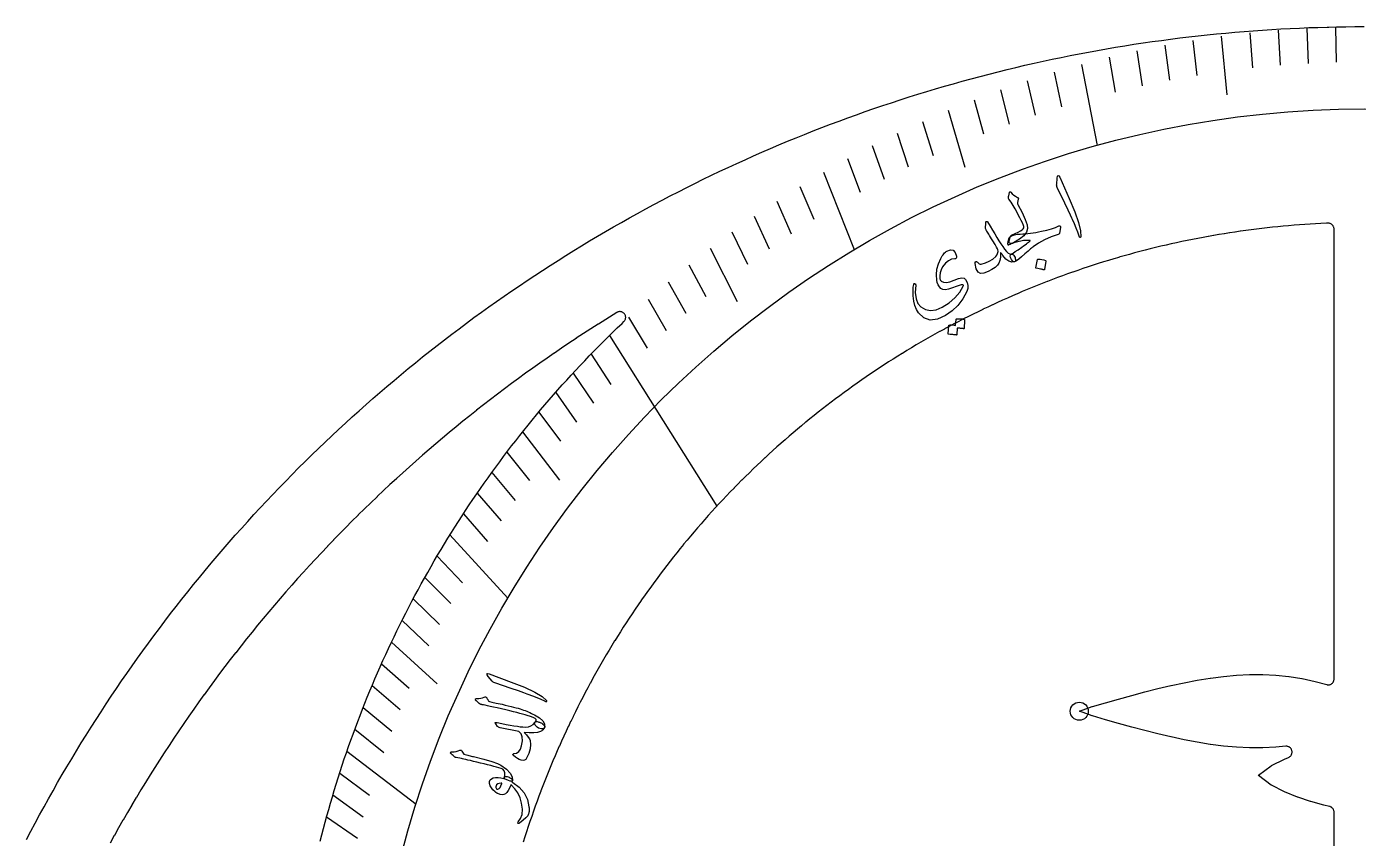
# Model space of a CAD drawing. Header units: millimetres. Extents: x -65 to 65, y -65 to 65.
# Drawn here: x -57.7 to -0.3, y 30 to 65 of the extents above; entities that cross this region are included whole.
import ezdxf

# ---------------------------------------------------------------- set-up
doc = ezdxf.new("R2010")
doc.units = ezdxf.units.MM
for name, color, linetype in [('CUT_INNER', 6, 'Continuous'), ('CUT_OUTER', 1, 'Continuous'), ('ENGRAVE', 7, 'Continuous'), ('ENGRAVE_FINE', 8, 'Continuous'), ('TEXT', 5, 'Continuous')]:
    doc.layers.add(name, color=color, linetype=linetype)

msp = doc.modelspace()

# ---------------------------------------------------------------- linework, layer by layer
at = {"layer": 'CUT_INNER'}
for points in [[(-1.3, 17.1406), (-1.3, 31.1128), (-1.3012, 31.1371), (-1.3047, 31.1611), (-1.3105, 31.1847), (-1.3186, 31.2076), (-1.3289, 31.2295), (-1.3413, 31.2504), (-1.3556, 31.27), (-1.3718, 31.2881), (-1.3896, 31.3046), (-1.409, 31.3193), (-1.4296, 31.332), (-1.4515, 31.3426), (-1.4742, 31.3511), (-1.4977, 31.3573), (-1.7387, 31.4089), (-1.7457, 31.4106), (-2.3039, 31.5641), (-2.311, 31.5663), (-2.8689, 31.7562), (-2.8764, 31.759), (-3.4334, 31.9895), (-3.4422, 31.9936), (-3.9984, 32.2759), (-4.003, 32.2785), (-4.0073, 32.2814), (-4.5634, 32.693), (-4.5679, 32.6966), (-4.5634, 32.7003), (-4.0073, 33.1119), (-4.003, 33.1148), (-3.9984, 33.1173), (-3.4422, 33.3997), (-3.4334, 33.4037), (-3.2647, 33.4735), (-3.2425, 33.484), (-3.2214, 33.4967), (-3.2017, 33.5113), (-3.1835, 33.5278), (-3.167, 33.546), (-3.1524, 33.5657), (-3.1397, 33.5868), (-3.1292, 33.609), (-3.121, 33.6321), (-3.115, 33.6559), (-3.1114, 33.6802), (-3.1103, 33.7048), (-3.1115, 33.7293), (-3.1151, 33.7536), (-3.1211, 33.7774), (-3.1294, 33.8005), (-3.1399, 33.8227), (-3.1526, 33.8437), (-3.1672, 33.8634), (-3.1838, 33.8816), (-3.202, 33.8981), (-3.2217, 33.9127), (-3.2428, 33.9253), (-3.265, 33.9357), (-3.2882, 33.9439), (-3.312, 33.9499), (-3.3363, 33.9534), (-3.3609, 33.9546), (-3.3854, 33.9533), (-3.8077, 33.9106), (-3.8142, 33.9101), (-4.3731, 33.883), (-4.3792, 33.8828), (-4.9385, 33.8833), (-4.9442, 33.8834), (-5.504, 33.9096), (-5.5092, 33.91), (-6.0694, 33.9599), (-6.0742, 33.9604), (-6.635, 34.032), (-6.6391, 34.0326), (-7.2005, 34.1234), (-7.204, 34.124), (-7.766, 34.2315), (-7.7689, 34.2321), (-8.3315, 34.3539), (-8.3339, 34.3544), (-8.897, 34.4879), (-8.8988, 34.4883), (-9.4624, 34.6309), (-9.4638, 34.6313), (-10.0273, 34.7807), (-10.5927, 34.9356), (-11.1581, 35.0947), (-11.1594, 35.0951), (-11.7204, 35.2595), (-11.7275, 35.2618), (-12.2832, 35.4615), (-12.2884, 35.4636), (-12.2832, 35.4658), (-11.7275, 35.6655), (-11.7204, 35.6678), (-11.1594, 35.8322), (-11.1581, 35.8325), (-10.5944, 35.9913), (-10.0293, 36.1461), (-9.4638, 36.296), (-9.4624, 36.2964), (-8.8988, 36.439), (-8.897, 36.4394), (-8.3339, 36.5728), (-8.3315, 36.5734), (-7.7689, 36.6951), (-7.766, 36.6957), (-7.204, 36.8033), (-7.2005, 36.8039), (-6.6391, 36.8947), (-6.635, 36.8953), (-6.0742, 36.9668), (-6.0694, 36.9673), (-5.5092, 37.0173), (-5.504, 37.0177), (-4.9442, 37.0439), (-4.9385, 37.044), (-4.3792, 37.0445), (-4.3731, 37.0443), (-3.8142, 37.0171), (-3.8077, 37.0167), (-3.2491, 36.9602), (-3.2424, 36.9594), (-2.684, 36.8721), (-2.6771, 36.8709), (-2.1188, 36.7514), (-2.1118, 36.7497), (-1.6163, 36.6134), (-1.5927, 36.6081), (-1.5687, 36.6051), (-1.5445, 36.6045), (-1.5204, 36.6062), (-1.4965, 36.6102), (-1.4732, 36.6165), (-1.4505, 36.6251), (-1.4288, 36.6357), (-1.4083, 36.6485), (-1.389, 36.6631), (-1.3713, 36.6796), (-1.3552, 36.6977), (-1.341, 36.7172), (-1.3287, 36.7381), (-1.3185, 36.76), (-1.3105, 36.7828), (-1.3047, 36.8063), (-1.3012, 36.8303), (-1.3, 36.8544), (-1.3, 56.268), (-1.3013, 56.2931), (-1.305, 56.318), (-1.3113, 56.3424), (-1.32, 56.366), (-1.331, 56.3886), (-1.3442, 56.41), (-1.3595, 56.4299), (-1.3768, 56.4483), (-1.3958, 56.4648), (-1.4163, 56.4793), (-1.4382, 56.4916), (-1.4613, 56.5017), (-1.4852, 56.5095), (-1.5098, 56.5147), (-1.5348, 56.5175), (-1.56, 56.5178), (-1.6298, 56.515), (-1.6314, 56.5149), (-1.8626, 56.5043), (-1.8642, 56.5042), (-2.0953, 56.4921), (-2.0969, 56.4921), (-2.3279, 56.4786), (-2.3295, 56.4785), (-2.5605, 56.4636), (-2.562, 56.4635), (-2.7929, 56.4472), (-2.7944, 56.447), (-3.0252, 56.4293), (-3.0268, 56.4292), (-3.2575, 56.41), (-3.259, 56.4099), (-3.4896, 56.3893), (-3.4911, 56.3892), (-3.7215, 56.3672), (-3.723, 56.3671), (-3.9533, 56.3437), (-3.9549, 56.3435), (-4.185, 56.3187), (-4.1865, 56.3185), (-4.4165, 56.2923), (-4.4181, 56.2921), (-4.6479, 56.2645), (-4.6494, 56.2643), (-4.8791, 56.2353), (-4.8806, 56.2351), (-5.1101, 56.2046), (-5.1116, 56.2044), (-5.3409, 56.1726), (-5.3424, 56.1723), (-5.5715, 56.1391), (-5.573, 56.1389), (-5.8018, 56.1042), (-5.8034, 56.104), (-6.032, 56.0679), (-6.0335, 56.0676), (-6.262, 56.0302), (-6.2635, 56.0299), (-6.4917, 55.991), (-6.4932, 55.9908), (-6.7211, 55.9505), (-6.7226, 55.9502), (-6.9503, 55.9086), (-6.9518, 55.9083), (-7.1793, 55.8652), (-7.1808, 55.8649), (-7.408, 55.8205), (-7.4095, 55.8202), (-7.6364, 55.7743), (-7.6379, 55.774), (-7.8645, 55.7267), (-7.866, 55.7264), (-8.0923, 55.6778), (-8.0938, 55.6775), (-8.3198, 55.6274), (-8.3213, 55.6271), (-8.547, 55.5757), (-8.5485, 55.5753), (-8.7739, 55.5225), (-8.7754, 55.5222), (-9.0004, 55.468), (-9.0019, 55.4677), (-9.2266, 55.4121), (-9.2281, 55.4117), (-9.4525, 55.3548), (-9.454, 55.3544), (-9.678, 55.2961), (-9.6795, 55.2957), (-9.9031, 55.236), (-9.9046, 55.2356), (-10.1279, 55.1746), (-10.1294, 55.1742), (-10.3523, 55.1117), (-10.3538, 55.1113), (-10.5763, 55.0475), (-10.5778, 55.0471), (-10.7999, 54.9819), (-10.8013, 54.9815), (-11.0231, 54.915), (-11.0245, 54.9145), (-11.2458, 54.8467), (-11.2473, 54.8462), (-11.4682, 54.777), (-11.4697, 54.7765), (-11.6901, 54.7059), (-11.6916, 54.7055), (-11.9116, 54.6335), (-11.9131, 54.633), (-12.1326, 54.5598), (-12.1341, 54.5593), (-12.3532, 54.4846), (-12.3547, 54.4841), (-12.5733, 54.4082), (-12.5748, 54.4077), (-12.793, 54.3303), (-12.7944, 54.3298), (-13.0121, 54.2512), (-13.0135, 54.2506), (-13.2308, 54.1707), (-13.2322, 54.1701), (-13.4489, 54.0888), (-13.4504, 54.0883), (-13.6666, 54.0056), (-13.668, 54.0051), (-13.8837, 53.9211), (-13.8852, 53.9205), (-14.1004, 53.8352), (-14.1018, 53.8347), (-14.3165, 53.7481), (-14.3179, 53.7475), (-14.532, 53.6596), (-14.5334, 53.659), (-14.747, 53.5697), (-14.7484, 53.5691), (-14.9615, 53.4786), (-14.9629, 53.478), (-15.1754, 53.3861), (-15.1768, 53.3855), (-15.3887, 53.2924), (-15.3901, 53.2917), (-15.6014, 53.1973), (-15.6028, 53.1966), (-15.8136, 53.1009), (-15.815, 53.1003), (-16.0251, 53.0032), (-16.0265, 53.0026), (-16.2361, 52.9042), (-16.2375, 52.9036), (-16.4464, 52.804), (-16.4478, 52.8033), (-16.6561, 52.7024), (-16.6575, 52.7017), (-16.8652, 52.5996), (-16.8666, 52.5989), (-17.0737, 52.4954), (-17.0751, 52.4948), (-17.2815, 52.39), (-17.2829, 52.3893), (-17.4887, 52.2834), (-17.49, 52.2827), (-17.6952, 52.1754), (-17.6965, 52.1747), (-17.901, 52.0662), (-17.9024, 52.0655), (-18.1062, 51.9558), (-18.1075, 51.955), (-18.3107, 51.844), (-18.312, 51.8433), (-18.5145, 51.731), (-18.5158, 51.7303), (-18.7176, 51.6168), (-18.7189, 51.6161), (-18.9199, 51.5013), (-18.9213, 51.5006), (-19.1216, 51.3846), (-19.123, 51.3839), (-19.3226, 51.2667), (-19.3239, 51.2659), (-19.5228, 51.1475), (-19.5241, 51.1467), (-19.7223, 51.0271), (-19.7236, 51.0263), (-19.9211, 50.9055), (-19.9224, 50.9047), (-20.1191, 50.7826), (-20.1204, 50.7818), (-20.3163, 50.6586), (-20.3176, 50.6578), (-20.5128, 50.5333), (-20.5141, 50.5325), (-20.7085, 50.4069), (-20.7098, 50.406), (-20.9035, 50.2792), (-20.9047, 50.2784), (-21.0976, 50.1503), (-21.0989, 50.1495), (-21.291, 50.0203), (-21.2922, 50.0194), (-21.4835, 49.8891), (-21.4848, 49.8882), (-21.6752, 49.7567), (-21.6765, 49.7558), (-21.8662, 49.6231), (-21.8674, 49.6222), (-22.0563, 49.4883), (-22.0575, 49.4874), (-22.2455, 49.3524), (-22.2468, 49.3515), (-22.434, 49.2153), (-22.4352, 49.2144), (-22.6216, 49.0771), (-22.6228, 49.0762), (-22.8083, 48.9377), (-22.8095, 48.9368), (-22.9942, 48.7972), (-22.9954, 48.7963), (-23.1792, 48.6555), (-23.1804, 48.6546), (-23.3633, 48.5127), (-23.3645, 48.5118), (-23.5466, 48.3688), (-23.5478, 48.3679), (-23.729, 48.2238), (-23.7302, 48.2228), (-23.9104, 48.0776), (-23.9116, 48.0767), (-24.091, 47.9304), (-24.0922, 47.9294), (-24.2707, 47.782), (-24.2719, 47.781), (-24.4495, 47.6325), (-24.4506, 47.6315), (-24.6273, 47.482), (-24.6285, 47.481), (-24.8042, 47.3303), (-24.8054, 47.3293), (-24.9802, 47.1776), (-24.9813, 47.1766), (-25.1552, 47.0238), (-25.1564, 47.0227), (-25.3293, 46.8689), (-25.3305, 46.8678), (-25.5024, 46.7129), (-25.5036, 46.7119), (-25.6746, 46.5559), (-25.6757, 46.5549), (-25.8458, 46.3978), (-25.847, 46.3968), (-26.0161, 46.2387), (-26.0172, 46.2377), (-26.1853, 46.0786), (-26.1864, 46.0775), (-26.3536, 45.9174), (-26.3547, 45.9163), (-26.5209, 45.7552), (-26.522, 45.7541), (-26.6872, 45.5919), (-26.6882, 45.5909), (-26.8524, 45.4277), (-26.8535, 45.4266), (-27.0167, 45.2624), (-27.0178, 45.2613), (-27.1799, 45.0961), (-27.181, 45.095), (-27.3422, 44.9289), (-27.3432, 44.9278), (-27.5034, 44.7606), (-27.5044, 44.7595), (-27.6635, 44.5913), (-27.6646, 44.5902), (-27.8226, 44.4211), (-27.8237, 44.42), (-27.9807, 44.2499), (-27.9817, 44.2488), (-28.1377, 44.0777), (-28.1388, 44.0766), (-28.2937, 43.9046), (-28.2947, 43.9035), (-28.4486, 43.7305), (-28.4496, 43.7294), (-28.6024, 43.5555), (-28.6034, 43.5543), (-28.7551, 43.3795), (-28.7561, 43.3784), (-28.9068, 43.2026), (-28.9078, 43.2015), (-29.0574, 43.0248), (-29.0584, 43.0236), (-29.2069, 42.846), (-29.2078, 42.8449), (-29.3552, 42.6664), (-29.3562, 42.6652), (-29.5025, 42.4858), (-29.5035, 42.4846), (-29.6487, 42.3043), (-29.6496, 42.3031), (-29.7937, 42.122), (-29.7947, 42.1208), (-29.9376, 41.9387), (-29.9386, 41.9375), (-30.0804, 41.7546), (-30.0814, 41.7534), (-30.2221, 41.5696), (-30.223, 41.5683), (-30.3626, 41.3837), (-30.3636, 41.3825), (-30.502, 41.197), (-30.5029, 41.1957), (-30.6403, 41.0094), (-30.6412, 41.0081), (-30.7773, 40.8209), (-30.7782, 40.8197), (-30.9133, 40.6317), (-30.9142, 40.6304), (-31.048, 40.4416), (-31.0489, 40.4403), (-31.1816, 40.2507), (-31.1825, 40.2494), (-31.314, 40.0589), (-31.3149, 40.0577), (-31.4453, 39.8664), (-31.4461, 39.8651), (-31.5753, 39.673), (-31.5762, 39.6718), (-31.7042, 39.4789), (-31.705, 39.4776), (-31.8319, 39.284), (-31.8327, 39.2827), (-31.9583, 39.0883), (-31.9592, 39.087), (-32.0836, 38.8918), (-32.0844, 38.8905), (-32.2077, 38.6945), (-32.2085, 38.6932), (-32.3305, 38.4965), (-32.3313, 38.4952), (-32.4522, 38.2978), (-32.453, 38.2965), (-32.5726, 38.0983), (-32.5734, 38.097), (-32.6918, 37.8981), (-32.6925, 37.8968), (-32.8097, 37.6971), (-32.8105, 37.6958), (-32.9264, 37.4954), (-32.9272, 37.4941), (-33.0419, 37.2931), (-33.0427, 37.2917), (-33.1561, 37.09), (-33.1569, 37.0886), (-33.2691, 36.8862), (-33.2699, 36.8848), (-33.3809, 36.6817), (-33.3816, 36.6803), (-33.4913, 36.4765), (-33.4921, 36.4752), (-33.6006, 36.2707), (-33.6013, 36.2693), (-33.7085, 36.0642), (-33.7092, 36.0628), (-33.8152, 35.857), (-33.8159, 35.8557), (-33.9206, 35.6492), (-33.9213, 35.6478), (-34.0247, 35.4408), (-34.0254, 35.4394), (-34.1276, 35.2317), (-34.1282, 35.2303), (-34.2291, 35.022), (-34.2298, 35.0206), (-34.3294, 34.8116), (-34.3301, 34.8102), (-34.4284, 34.6007), (-34.4291, 34.5993), (-34.5261, 34.3891), (-34.5267, 34.3877), (-34.6225, 34.177), (-34.6231, 34.1756), (-34.7176, 33.9642), (-34.7182, 33.9628), (-34.8113, 33.7509), (-34.812, 33.7495), (-34.9038, 33.537), (-34.9044, 33.5356), (-34.995, 33.3226), (-34.9956, 33.3212), (-35.0848, 33.1076), (-35.0854, 33.1062), (-35.1733, 32.892), (-35.1739, 32.8906), (-35.2605, 32.676), (-35.2611, 32.6745), (-35.3464, 32.4593), (-35.3469, 32.4579), (-35.4309, 32.2422), (-35.4315, 32.2408), (-35.5141, 32.0245), (-35.5146, 32.0231), (-35.596, 31.8064), (-35.5965, 31.8049), (-35.6765, 31.5877), (-35.677, 31.5863), (-35.7557, 31.3686), (-35.7562, 31.3671), (-35.8335, 31.1489), (-35.834, 31.1475), (-35.91, 30.9288), (-35.9105, 30.9274), (-35.9851, 30.7082), (-35.9856, 30.7068), (-36.0589, 30.4872), (-36.0594, 30.4858), (-36.1313, 30.2657), (-36.1318, 30.2643), (-36.2024, 30.0438), (-36.2028, 30.0424), (-36.2721, 29.8215)], [(-45.0347, 29.854), (-44.9646, 30.1301), (-44.8929, 30.4058), (-44.8194, 30.681), (-44.7443, 30.9558), (-44.6675, 31.2301), (-44.589, 31.5039), (-44.5088, 31.7773), (-44.427, 32.0501), (-44.3435, 32.3225), (-44.2583, 32.5943), (-44.1714, 32.8656), (-44.0829, 33.1364), (-43.9927, 33.4066), (-43.9009, 33.6762), (-43.8074, 33.9453), (-43.7122, 34.2138), (-43.6154, 34.4818), (-43.517, 34.7491), (-43.4169, 35.0158), (-43.3152, 35.2819), (-43.2119, 35.5473), (-43.107, 35.8122), (-43.0004, 36.0763), (-42.8922, 36.3399), (-42.7824, 36.6027), (-42.6709, 36.8649), (-42.5579, 37.1264), (-42.4433, 37.3871), (-42.327, 37.6472), (-42.2092, 37.9066), (-42.0898, 38.1652), (-41.9688, 38.4231), (-41.8462, 38.6802), (-41.722, 38.9366), (-41.5963, 39.1922), (-41.469, 39.4471), (-41.3402, 39.7011), (-41.2098, 39.9544), (-41.0778, 40.2068), (-40.9443, 40.4585), (-40.8092, 40.7093), (-40.6727, 40.9593), (-40.5345, 41.2084), (-40.3949, 41.4567), (-40.2537, 41.7041), (-40.111, 41.9507), (-39.9669, 42.1964), (-39.8212, 42.4412), (-39.674, 42.685), (-39.5253, 42.928), (-39.3751, 43.1701), (-39.2234, 43.4112), (-39.0703, 43.6514), (-38.9157, 43.8907), (-38.7596, 44.129), (-38.6021, 44.3663), (-38.4431, 44.6027), (-38.2827, 44.8381), (-38.1208, 45.0725), (-37.9575, 45.3059), (-37.7928, 45.5383), (-37.6266, 45.7697), (-37.459, 46.0001), (-37.29, 46.2294), (-37.1196, 46.4577), (-36.9479, 46.6849), (-36.7747, 46.9111), (-36.6001, 47.1362), (-36.4242, 47.3602), (-36.2469, 47.5832), (-36.0682, 47.8051), (-35.8881, 48.0258), (-35.7068, 48.2455), (-35.524, 48.464), (-35.34, 48.6814), (-35.1546, 48.8977), (-34.9678, 49.1128), (-34.7798, 49.3268), (-34.5904, 49.5396), (-34.3998, 49.7513), (-34.2078, 49.9618), (-34.0146, 50.1711), (-33.8201, 50.3792), (-33.6243, 50.5861), (-33.4272, 50.7918), (-33.2289, 50.9963), (-33.0294, 51.1996), (-32.8286, 51.4016), (-32.6265, 51.6025), (-32.4232, 51.802), (-32.2188, 52.0004), (-32.013, 52.1974), (-31.9332, 52.273), (-31.9163, 52.2906), (-31.9012, 52.3098), (-31.888, 52.3304), (-31.8769, 52.3522), (-31.868, 52.3749), (-31.8614, 52.3985), (-31.8571, 52.4225), (-31.8551, 52.4469), (-31.8556, 52.4713), (-31.8584, 52.4955), (-31.8636, 52.5194), (-31.8711, 52.5427), (-31.8808, 52.5651), (-31.8926, 52.5865), (-31.9065, 52.6066), (-31.9223, 52.6252), (-31.9398, 52.6422), (-31.959, 52.6575), (-31.9795, 52.6707), (-32.0012, 52.682), (-32.0238, 52.691), (-32.0473, 52.6978), (-32.0713, 52.7023), (-32.0957, 52.7044), (-32.1201, 52.7041), (-32.1444, 52.7014), (-32.1683, 52.6964), (-32.1916, 52.6891), (-32.2141, 52.6795), (-32.2355, 52.6678), (-32.3928, 52.5716), (-32.3941, 52.5708), (-32.7147, 52.3718), (-32.716, 52.371), (-33.0355, 52.1701), (-33.0367, 52.1693), (-33.3549, 51.9664), (-33.3562, 51.9656), (-33.6732, 51.7608), (-33.6745, 51.76), (-33.9901, 51.5532), (-33.9914, 51.5524), (-34.3058, 51.3437), (-34.3071, 51.3428), (-34.6202, 51.1322), (-34.6215, 51.1313), (-34.9333, 50.9188), (-34.9346, 50.918), (-35.2451, 50.7035), (-35.2463, 50.7026), (-35.5555, 50.4863), (-35.5568, 50.4854), (-35.8646, 50.2672), (-35.8659, 50.2663), (-36.1724, 50.0462), (-36.1736, 50.0453), (-36.4788, 49.8233), (-36.48, 49.8224), (-36.7838, 49.5985), (-36.785, 49.5976), (-37.0875, 49.3719), (-37.0887, 49.371), (-37.3897, 49.1434), (-37.3909, 49.1425), (-37.6905, 48.913), (-37.6917, 48.9121), (-37.9899, 48.6809), (-37.9912, 48.6799), (-38.2879, 48.4468), (-38.2891, 48.4459), (-38.5845, 48.211), (-38.5857, 48.21), (-38.8796, 47.9733), (-38.8808, 47.9724), (-39.1732, 47.7339), (-39.1744, 47.7329), (-39.4653, 47.4926), (-39.4665, 47.4916), (-39.756, 47.2496), (-39.7572, 47.2486), (-40.0452, 47.0047), (-40.0463, 47.0037), (-40.3328, 46.7581), (-40.334, 46.7571), (-40.619, 46.5098), (-40.6201, 46.5088), (-40.9036, 46.2597), (-40.9047, 46.2587), (-41.1867, 46.0078), (-41.1878, 46.0068), (-41.4682, 45.7542), (-41.4693, 45.7532), (-41.7482, 45.4989), (-41.7493, 45.4979), (-42.0265, 45.2419), (-42.0277, 45.2409), (-42.3034, 44.9832), (-42.3045, 44.9821), (-42.5786, 44.7228), (-42.5797, 44.7217), (-42.8522, 44.4607), (-42.8533, 44.4596), (-43.1242, 44.1969), (-43.1253, 44.1958), (-43.3946, 43.9315), (-43.3956, 43.9304), (-43.6633, 43.6644), (-43.6644, 43.6633), (-43.9304, 43.3956), (-43.9315, 43.3946), (-44.1958, 43.1253), (-44.1969, 43.1242), (-44.4596, 42.8533), (-44.4607, 42.8522), (-44.7217, 42.5797), (-44.7228, 42.5786), (-44.9821, 42.3045), (-44.9832, 42.3034), (-45.2409, 42.0277), (-45.2419, 42.0265), (-45.4979, 41.7493), (-45.4989, 41.7482), (-45.7532, 41.4693), (-45.7542, 41.4682), (-46.0068, 41.1878), (-46.0078, 41.1867), (-46.2587, 40.9047), (-46.2597, 40.9036), (-46.5088, 40.6201), (-46.5098, 40.619), (-46.7571, 40.334), (-46.7581, 40.3328), (-47.0037, 40.0463), (-47.0047, 40.0452), (-47.2486, 39.7572), (-47.2496, 39.756), (-47.4916, 39.4665), (-47.4926, 39.4653), (-47.7329, 39.1744), (-47.7339, 39.1732), (-47.9724, 38.8808), (-47.9733, 38.8796), (-48.21, 38.5857), (-48.211, 38.5845), (-48.4459, 38.2891), (-48.4468, 38.2879), (-48.6799, 37.9912), (-48.6809, 37.9899), (-48.9121, 37.6917), (-48.913, 37.6905), (-49.1425, 37.3909), (-49.1434, 37.3897), (-49.371, 37.0887), (-49.3719, 37.0875), (-49.5976, 36.785), (-49.5985, 36.7838), (-49.8224, 36.48), (-49.8233, 36.4788), (-50.0453, 36.1736), (-50.0462, 36.1724), (-50.2663, 35.8659), (-50.2672, 35.8646), (-50.4854, 35.5568), (-50.4863, 35.5555), (-50.7026, 35.2463), (-50.7035, 35.2451), (-50.918, 34.9346), (-50.9188, 34.9333), (-51.1313, 34.6215), (-51.1322, 34.6202), (-51.3428, 34.3071), (-51.3437, 34.3058), (-51.5524, 33.9914), (-51.5532, 33.9901), (-51.76, 33.6745), (-51.7608, 33.6732), (-51.9656, 33.3562), (-51.9664, 33.3549), (-52.1693, 33.0367), (-52.1701, 33.0355), (-52.371, 32.716), (-52.3718, 32.7147), (-52.5708, 32.3941), (-52.5716, 32.3928), (-52.7686, 32.0709), (-52.7694, 32.0696), (-52.9643, 31.7465), (-52.9651, 31.7452), (-53.1581, 31.4209), (-53.1589, 31.4196), (-53.3499, 31.0942), (-53.3507, 31.0928), (-53.5397, 30.7662), (-53.5405, 30.7649), (-53.7275, 30.4371), (-53.7282, 30.4358), (-53.9132, 30.1069), (-53.914, 30.1056), (-54.097, 29.7755)]]:
    msp.add_lwpolyline(points, dxfattribs=at)
at = {"layer": 'CUT_OUTER'}
msp.add_lwpolyline([(-57.6969, 29.9343), (-57.5122, 30.2878), (-57.3252, 30.6401), (-57.1362, 30.9913), (-56.9449, 31.3413), (-56.7515, 31.6901), (-56.556, 32.0377), (-56.3584, 32.3841), (-56.1586, 32.7293), (-55.9567, 33.0733), (-55.7528, 33.416), (-55.5467, 33.7575), (-55.3385, 34.0977), (-55.1282, 34.4366), (-54.9159, 34.7742), (-54.7015, 35.1105), (-54.485, 35.4455), (-54.2665, 35.7791), (-54.0459, 36.1114), (-53.8234, 36.4424), (-53.5987, 36.7719), (-53.3721, 37.1001), (-53.1435, 37.4269), (-52.9128, 37.7523), (-52.6802, 38.0762), (-52.4455, 38.3988), (-52.2089, 38.7198), (-51.9704, 39.0395), (-51.7299, 39.3576), (-51.4874, 39.6743), (-51.243, 39.9894), (-50.9967, 40.3031), (-50.7484, 40.6153), (-50.4982, 40.9259), (-50.2462, 41.235), (-49.9922, 41.5425), (-49.7364, 41.8485), (-49.4786, 42.1529), (-49.2191, 42.4557), (-48.9576, 42.7569), (-48.6944, 43.0565), (-48.4293, 43.3544), (-48.1623, 43.6508), (-47.8936, 43.9455), (-47.623, 44.2385), (-47.3507, 44.5299), (-47.0766, 44.8196), (-46.8007, 45.1076), (-46.523, 45.3939), (-46.2436, 45.6785), (-45.9625, 45.9614), (-45.6796, 46.2426), (-45.395, 46.522), (-45.1087, 46.7996), (-44.8207, 47.0755), (-44.531, 47.3497), (-44.2396, 47.622), (-43.9466, 47.8926), (-43.6519, 48.1613), (-43.3556, 48.4282), (-43.0576, 48.6934), (-42.758, 48.9566), (-42.4568, 49.2181), (-42.154, 49.4777), (-41.8496, 49.7354), (-41.5437, 49.9912), (-41.2362, 50.2452), (-40.9271, 50.4973), (-40.6165, 50.7474), (-40.3043, 50.9957), (-39.9907, 51.242), (-39.6755, 51.4865), (-39.3588, 51.7289), (-39.0407, 51.9695), (-38.7211, 52.208), (-38.4, 52.4446), (-38.0775, 52.6793), (-37.7535, 52.9119), (-37.4282, 53.1426), (-37.1014, 53.3712), (-36.7732, 53.5979), (-36.4436, 53.8225), (-36.1127, 54.0451), (-35.7804, 54.2657), (-35.4468, 54.4842), (-35.1118, 54.7007), (-34.7755, 54.9151), (-34.4379, 55.1274), (-34.099, 55.3377), (-33.7588, 55.5459), (-33.4173, 55.752), (-33.0746, 55.956), (-32.7307, 56.1578), (-32.3855, 56.3576), (-32.039, 56.5553), (-31.6914, 56.7508), (-31.3426, 56.9442), (-30.9926, 57.1354), (-30.6415, 57.3245), (-30.2891, 57.5115), (-29.9357, 57.6962), (-29.5811, 57.8788), (-29.2254, 58.0592), (-28.8686, 58.2375), (-28.5107, 58.4135), (-28.1518, 58.5873), (-27.7918, 58.759), (-27.4307, 58.9284), (-27.0686, 59.0956), (-26.7055, 59.2606), (-26.3414, 59.4233), (-25.9763, 59.5838), (-25.6102, 59.7421), (-25.2431, 59.8981), (-24.8751, 60.0519), (-24.5062, 60.2034), (-24.1363, 60.3526), (-23.7656, 60.4996), (-23.3939, 60.6443), (-23.0213, 60.7867), (-22.6479, 60.9268), (-22.2737, 61.0646), (-21.8986, 61.2001), (-21.5226, 61.3333), (-21.1459, 61.4642), (-20.7684, 61.5928), (-20.39, 61.7191), (-20.011, 61.843), (-19.6311, 61.9647), (-19.2505, 62.0839), (-18.8692, 62.2009), (-18.4872, 62.3155), (-18.1045, 62.4278), (-17.7211, 62.5377), (-17.3371, 62.6452), (-16.9524, 62.7504), (-16.567, 62.8533), (-16.181, 62.9537), (-15.7945, 63.0518), (-15.4073, 63.1476), (-15.0195, 63.2409), (-14.6312, 63.3319), (-14.2423, 63.4205), (-13.8529, 63.5067), (-13.463, 63.5905), (-13.0725, 63.6719), (-12.6816, 63.7509), (-12.2902, 63.8275), (-11.8983, 63.9017), (-11.506, 63.9735), (-11.1133, 64.0429), (-10.7201, 64.1099), (-10.3265, 64.1745), (-9.9326, 64.2366), (-9.5382, 64.2964), (-9.1435, 64.3537), (-8.7485, 64.4086), (-8.3531, 64.461), (-7.9575, 64.5111), (-7.5615, 64.5587), (-7.1652, 64.6039), (-6.7687, 64.6466), (-6.3719, 64.6869), (-5.9748, 64.7248), (-5.5776, 64.7603), (-5.1801, 64.7933), (-4.7825, 64.8238), (-4.3846, 64.8519), (-3.9866, 64.8776), (-3.5885, 64.9009), (-3.1902, 64.9217), (-2.7917, 64.94), (-2.3932, 64.9559), (-1.9946, 64.9694), (-1.5959, 64.9804), (-1.5256, 64.9819), (-1.1964, 64.989), (-0.7976, 64.9951), (-0.3988, 64.9988), (0, 65)], dxfattribs=at)
at = {"layer": 'ENGRAVE'}
for points in [[(-12.1922, 63.3705), (-11.5196, 59.8745)], [(-23.3194, 58.7184), (-21.9937, 55.3804)], [(-32.5533, 51.6747), (-27.9185, 44.3175)], [(-39.4359, 43.0725), (-36.9386, 40.3449)], [(-43.8779, 33.7429), (-40.8976, 31.4509)]]:
    msp.add_lwpolyline(points, dxfattribs=at)
for centre, radius in [((0, 18.5742), 42.8768), ((-12.2892, 35.4636), 0.39)]:
    msp.add_circle(centre, radius, dxfattribs=at)
at = {"layer": 'ENGRAVE_FINE'}
for points in [[(-2.4742, 64.934), (-2.4163, 63.4139)], [(-1.2377, 64.9835), (-1.2087, 63.4627)], [(-7.3865, 64.4086), (-7.2131, 62.8959)], [(-6.1658, 64.5887), (-5.9247, 62.0633)], [(-4.9394, 64.7365), (-4.8236, 63.2192)], [(-3.7085, 64.8516), (-3.6216, 63.3327)], [(-9.807, 63.9524), (-9.576, 62.4461)], [(-8.6007, 64.1964), (-8.3984, 62.6866)], [(-11.0045, 63.6769), (-10.7449, 62.1745)], [(-14.534, 62.6663), (-14.1889, 61.1784)], [(-13.3691, 63.0334), (-13.0523, 61.5402)], [(-15.6862, 62.2697), (-15.3128, 60.7875)], [(-16.8247, 61.8441), (-16.4231, 60.368)], [(-19.0569, 60.9085), (-18.5993, 59.446)], [(-17.9485, 61.3902), (-17.2324, 58.9406)], [(-20.1489, 60.3998), (-19.6636, 58.9448)], [(-21.2238, 59.8647), (-20.7108, 58.4177)], [(-22.2809, 59.304), (-21.7404, 57.8654)], [(-24.3387, 58.1088), (-23.7437, 56.6882)], [(-25.338, 57.4759), (-24.716, 56.065)], [(-26.3169, 56.8205), (-25.6681, 55.4197)], [(-27.2747, 56.1434), (-26.5993, 54.7532)], [(-28.2109, 55.4456), (-27.0408, 53.1458)], [(-29.1251, 54.7278), (-28.3971, 53.3599)], [(-30.0168, 53.991), (-29.2629, 52.6348)], [(-30.8856, 53.2359), (-30.1059, 51.892)], [(-31.7312, 52.4635), (-30.926, 51.1322)], [(-33.3515, 50.8703), (-32.496, 49.5654)], [(-34.1256, 50.0511), (-33.2454, 48.7601)], [(-34.8755, 49.2182), (-33.9708, 47.9414)], [(-35.601, 48.3723), (-34.672, 47.1101)], [(-36.3019, 47.5143), (-34.7124, 45.434)], [(-36.9781, 46.6451), (-36.0015, 45.4132)], [(-37.6296, 45.7655), (-36.6297, 44.5494)], [(-38.2564, 44.8763), (-37.2334, 43.6763)], [(-38.8585, 43.9784), (-37.8127, 42.7948)], [(-39.9886, 42.1595), (-38.8983, 41.01)], [(-40.5168, 41.2402), (-39.4047, 40.1082)], [(-41.0206, 40.3152), (-39.887, 39.2011)], [(-41.5001, 39.3853), (-40.3454, 38.2895)], [(-41.9554, 38.4513), (-39.9942, 36.6538)], [(-42.3869, 37.5138), (-41.1911, 36.4555)], [(-42.7946, 36.5736), (-41.5787, 35.5345)], [(-43.1789, 35.6313), (-41.9433, 34.6117)], [(-43.5399, 34.6875), (-42.285, 33.6878)], [(-44.1932, 32.798), (-42.9009, 31.8389)], [(-44.4861, 31.8535), (-43.1757, 30.9152)], [(-44.757, 30.9099), (-43.4288, 29.9927)]]:
    msp.add_lwpolyline(points, dxfattribs=at)
at = {"layer": 'TEXT'}
for points in [[(-13.2382, 58.4597), (-13.223, 58.5444), (-13.2, 58.58), (-13.1692, 58.5664), (-13.1308, 58.5038), (-12.7263, 57.5822), (-12.4819, 57.0151), (-12.3183, 56.5518), (-12.234, 56.1928), (-12.228, 55.9384), (-12.2344, 55.9153), (-12.2423, 55.9014), (-12.2515, 55.8968), (-12.2623, 55.9013), (-12.2727, 55.9105), (-12.2823, 55.9238), (-12.2912, 55.941), (-12.2992, 55.9623), (-12.3546, 56.1305), (-12.421, 56.3064), (-12.4985, 56.4899), (-12.5874, 56.681), (-12.6097, 56.7312), (-12.6714, 56.8664), (-12.7729, 57.0864), (-12.9143, 57.391), (-13.2367, 58.0636), (-13.2512, 58.1003), (-13.2607, 58.1353), (-13.2652, 58.1689), (-13.2647, 58.2009)], [(-14.6933, 56.4244), (-14.7445, 56.5306), (-14.7996, 56.6419), (-14.8587, 56.7582), (-14.9218, 56.8795), (-14.9894, 57.0062), (-15.0619, 57.1387), (-15.1393, 57.2769), (-15.2218, 57.4208), (-15.3307, 57.5581), (-15.3393, 57.5784), (-15.3444, 57.5989), (-15.3462, 57.6196), (-15.3447, 57.6405), (-15.3431, 57.6515), (-15.3404, 57.6663), (-15.3366, 57.6848), (-15.3317, 57.7071), (-15.3259, 57.7332), (-15.3197, 57.7634), (-15.313, 57.7975), (-15.3058, 57.8357), (-15.3029, 57.8484), (-15.2975, 57.8587), (-15.2893, 57.8668), (-15.2786, 57.8726), (-15.2686, 57.8743), (-15.2586, 57.8716), (-15.2486, 57.8645), (-15.2387, 57.8531), (-15.1821, 57.7887), (-15.1154, 57.7309), (-15.0389, 57.6796), (-14.9525, 57.6347), (-14.9299, 57.6214), (-14.9169, 57.6045), (-14.9134, 57.584), (-14.9192, 57.5599), (-14.9602, 57.4172), (-14.9616, 57.401), (-14.959, 57.3815), (-14.9521, 57.3586), (-14.9412, 57.3325), (-14.7536, 56.9758), (-14.6213, 56.6823), (-14.5435, 56.4521), (-14.5199, 56.2854), (-14.5598, 56.1273), (-14.6747, 55.9741), (-14.8643, 55.8252), (-15.1282, 55.6793), (-15.2332, 55.643), (-15.2971, 55.6542), (-15.3198, 55.7134), (-15.3012, 55.8206), (-15.2964, 55.8356), (-15.2918, 55.8504), (-15.2873, 55.8648), (-15.2829, 55.8789), (-15.2787, 55.8926), (-15.2746, 55.9061), (-15.2706, 55.9191), (-15.2668, 55.9319), (-15.2551, 55.9579), (-15.2375, 55.9803), (-15.214, 55.9989), (-15.1844, 56.014), (-15.0489, 56.0736), (-14.9313, 56.131), (-14.8317, 56.1864), (-14.7502, 56.2399), (-14.7073, 56.2783), (-14.6835, 56.3219), (-14.6788, 56.3706), (-14.6933, 56.4244)], [(-15.2216, 55.1899), (-15.189, 55.1879), (-15.1589, 55.176), (-15.1313, 55.1543), (-15.1062, 55.1226), (-15.0811, 55.081), (-15.0619, 55.0392), (-15.0486, 54.9971), (-15.0412, 54.9548), (-15.0402, 54.9165), (-15.0465, 54.8863), (-15.0598, 54.8641), (-15.0803, 54.8501), (-15.2043, 54.8352), (-15.3294, 54.8754), (-15.456, 54.9708), (-15.5841, 55.1215), (-15.6039, 55.1485), (-15.6211, 55.1719), (-15.6356, 55.1916), (-15.6475, 55.2078), (-15.6567, 55.2204), (-15.6633, 55.2294), (-15.6673, 55.2348), (-15.6686, 55.2366), (-15.6789, 55.2452), (-15.6859, 55.2459), (-15.6894, 55.2385), (-15.6895, 55.2232), (-15.691, 55.0518), (-15.7129, 54.9082), (-15.7551, 54.7925), (-15.8177, 54.7043), (-15.9234, 54.6109), (-16.0564, 54.5228), (-16.2167, 54.4395), (-16.4044, 54.3608), (-16.5458, 54.3427), (-16.6567, 54.4053), (-16.7373, 54.5491), (-16.7867, 54.7744), (-16.7877, 54.8037), (-16.7834, 54.8277), (-16.7737, 54.8463), (-16.7587, 54.8594), (-16.7408, 54.8657), (-16.7225, 54.8637), (-16.7038, 54.8535), (-16.6846, 54.835), (-16.6438, 54.7956), (-16.6042, 54.7696), (-16.5657, 54.7572), (-16.5285, 54.7582), (-16.3413, 54.8106), (-16.1737, 54.8824), (-16.0252, 54.9738), (-15.8957, 55.0852), (-15.8455, 55.1477), (-15.8121, 55.2172), (-15.7955, 55.294), (-15.7957, 55.3779), (-15.812, 55.4106), (-15.855, 55.4848), (-15.9247, 55.6003), (-16.0214, 55.757), (-16.0726, 55.8411), (-16.1186, 55.9171), (-16.1596, 55.9851), (-16.1954, 56.0449), (-16.226, 56.0961), (-16.2516, 56.1381), (-16.272, 56.1709), (-16.2873, 56.1944), (-16.3078, 56.2318), (-16.3219, 56.2664), (-16.3297, 56.2981), (-16.331, 56.327), (-16.3294, 56.3643), (-16.3278, 56.3991), (-16.3263, 56.4314), (-16.3248, 56.4611), (-16.3235, 56.4882), (-16.3228, 56.5126), (-16.3227, 56.5342), (-16.323, 56.5531), (-16.3218, 56.5689), (-16.3168, 56.5814), (-16.308, 56.5904), (-16.2955, 56.596), (-16.2795, 56.5968), (-16.2656, 56.5933), (-16.254, 56.5855), (-16.2445, 56.5734), (-16.1388, 56.3911), (-16.0368, 56.2191), (-15.9387, 56.0575), (-15.8444, 55.9061), (-15.7541, 55.7649), (-15.6681, 55.6339), (-15.5863, 55.513), (-15.5086, 55.4022), (-15.4291, 55.3017), (-15.3548, 55.2328), (-15.2856, 55.1956), (-15.2216, 55.1899)], [(-14.8358, 56.0523), (-14.7303, 56.0539), (-14.6222, 56.0594), (-14.5113, 56.069), (-14.3979, 56.0827), (-14.282, 56.0998), (-14.1643, 56.1201), (-14.0445, 56.1435), (-13.9228, 56.17), (-13.6895, 56.2254), (-13.4859, 56.2823), (-13.3118, 56.3411), (-13.1672, 56.4023), (-13.1513, 56.4079), (-13.1369, 56.4085), (-13.1241, 56.4043), (-13.1128, 56.3952), (-13.1039, 56.3829), (-13.0983, 56.3689), (-13.0958, 56.3533), (-13.0966, 56.336), (-13.1405, 56.0911), (-13.1461, 56.0708), (-13.1569, 56.0551), (-13.1732, 56.0439), (-13.1948, 56.0374), (-13.5015, 55.9339), (-13.7858, 55.8087), (-14.047, 55.6623), (-14.2849, 55.4952), (-14.298, 55.4856), (-14.3199, 55.468), (-14.3505, 55.4422), (-14.3898, 55.4083), (-14.4379, 55.3663), (-14.4946, 55.3162), (-14.5598, 55.2578), (-14.6335, 55.1912), (-14.7767, 55.0641), (-14.8987, 54.9648), (-14.9998, 54.8934), (-15.0803, 54.8501), (-15.1049, 54.8492), (-15.1344, 54.8652), (-15.1688, 54.8979), (-15.208, 54.9475), (-15.2551, 55.0347), (-15.2725, 55.1044), (-15.2601, 55.1567), (-15.2178, 55.1914), (-15.1473, 55.2295), (-15.05, 55.2917), (-14.9256, 55.3777), (-14.7737, 55.4874), (-14.6971, 55.5428), (-14.6299, 55.5913), (-14.5721, 55.6329), (-14.5239, 55.6676), (-14.4855, 55.6954), (-14.4571, 55.7162), (-14.4389, 55.73), (-14.4308, 55.7368), (-14.4279, 55.74), (-14.4254, 55.7428), (-14.4233, 55.7451), (-14.4216, 55.747), (-14.42, 55.7486), (-14.4184, 55.7499), (-14.4166, 55.751), (-14.4148, 55.7518), (-14.4054, 55.7621), (-14.4031, 55.7695), (-14.4079, 55.7742), (-14.4198, 55.7762), (-14.4706, 55.7796), (-14.5232, 55.7804), (-14.5774, 55.7785), (-14.6335, 55.774), (-14.6913, 55.767), (-14.7511, 55.7577), (-14.8127, 55.7463), (-14.8763, 55.7326), (-14.9382, 55.7179), (-14.9989, 55.702), (-15.0583, 55.6849), (-15.1163, 55.6665), (-15.1725, 55.6469), (-15.2262, 55.6259), (-15.2775, 55.6037), (-15.3263, 55.5802), (-15.3399, 55.5765), (-15.3507, 55.5778), (-15.3587, 55.5842), (-15.3637, 55.5957), (-15.3658, 55.6189), (-15.3663, 55.6422), (-15.3652, 55.6656), (-15.3625, 55.6891), (-15.3586, 55.7132), (-15.3539, 55.7381), (-15.3484, 55.7638), (-15.3422, 55.7904), (-15.3259, 55.8427), (-15.3059, 55.8861), (-15.2821, 55.9204), (-15.2546, 55.9457), (-15.1769, 55.99), (-15.0812, 56.0226), (-14.9675, 56.0435), (-14.8358, 56.0523)], [(-17.6569, 54.9816), (-17.7966, 54.9627), (-17.9315, 54.8984), (-18.0611, 54.7888), (-18.1848, 54.6338), (-18.2508, 54.5116), (-18.2924, 54.3843), (-18.3096, 54.2521), (-18.3025, 54.1149), (-18.2961, 54.0901), (-18.2846, 54.0667), (-18.2681, 54.0447), (-18.2466, 54.0241), (-18.1493, 53.9759), (-18.0231, 53.9663), (-17.8679, 53.9951), (-17.6833, 54.0619), (-17.5019, 54.1287), (-17.3601, 54.1564), (-17.2582, 54.1454), (-17.1962, 54.0962), (-17.1278, 53.9635), (-17.0958, 53.8314), (-17.0999, 53.6998), (-17.1398, 53.5688), (-17.3125, 53.2517), (-17.5232, 52.974), (-17.7729, 52.7348), (-18.0622, 52.5332), (-18.4117, 52.3764), (-18.7203, 52.3433), (-18.9899, 52.4352), (-19.2211, 52.6535), (-19.3078, 52.7959), (-19.376, 52.9651), (-19.4255, 53.1613), (-19.4558, 53.3846), (-19.459, 53.4495), (-19.4604, 53.5131), (-19.4601, 53.5753), (-19.458, 53.636), (-19.4541, 53.6958), (-19.4482, 53.7548), (-19.4404, 53.8131), (-19.4306, 53.8707), (-19.4226, 53.8967), (-19.411, 53.9119), (-19.3957, 53.9162), (-19.3769, 53.9096), (-19.3615, 53.8971), (-19.3511, 53.8818), (-19.3456, 53.8638), (-19.3451, 53.8431), (-19.3617, 53.5246), (-19.3297, 53.2629), (-19.2506, 53.0577), (-19.1255, 52.9087), (-18.9249, 52.7897), (-18.7059, 52.748), (-18.4678, 52.7832), (-18.2096, 52.8947), (-17.9053, 53.0876), (-17.6518, 53.3031), (-17.4489, 53.5423), (-17.2963, 53.8063), (-17.2889, 53.8259), (-17.29, 53.8413), (-17.2997, 53.8525), (-17.3179, 53.8595), (-17.3781, 53.8595), (-17.472, 53.8382), (-17.5996, 53.7953), (-17.7607, 53.7303), (-17.9278, 53.6701), (-18.0665, 53.6455), (-18.177, 53.6569), (-18.2594, 53.7045), (-18.324, 53.7772), (-18.3756, 53.8618), (-18.4139, 53.9586), (-18.4389, 54.0674), (-18.4554, 54.298), (-18.4317, 54.5301), (-18.3671, 54.7635), (-18.2614, 54.998), (-18.2308, 55.0562), (-18.1993, 55.109), (-18.1668, 55.1566), (-18.1333, 55.1989), (-18.0993, 55.2359), (-18.065, 55.2679), (-18.0305, 55.2949), (-17.9959, 55.3167), (-17.8464, 55.3734), (-17.7289, 55.3544), (-17.6436, 55.2601), (-17.5904, 55.0909), (-17.5871, 55.04), (-17.5971, 55.0048), (-17.6203, 54.9854), (-17.6569, 54.9816)], [(-14.094, 54.9465), (-14.0912, 54.9531), (-14.0858, 54.9585), (-14.0778, 54.9627), (-14.0672, 54.9657), (-13.9834, 54.9634), (-13.9013, 54.9528), (-13.8209, 54.9336), (-13.7423, 54.9061), (-13.7336, 54.9006), (-13.7282, 54.8939), (-13.726, 54.886), (-13.727, 54.8769), (-13.7898, 54.5204), (-13.7935, 54.5111), (-13.8011, 54.5062), (-13.8126, 54.5059), (-13.8279, 54.5102), (-13.8412, 54.5138), (-13.8619, 54.519), (-13.89, 54.5257), (-13.9256, 54.5338), (-13.9691, 54.5432), (-14.0211, 54.5538), (-14.0814, 54.5653), (-14.1502, 54.5779), (-14.1598, 54.5807), (-14.1657, 54.5849), (-14.168, 54.5906), (-14.1665, 54.5978)], [(-17.6007, 52.3695), (-17.5987, 52.3763), (-17.5941, 52.3822), (-17.5868, 52.3871), (-17.5768, 52.3912), (-17.5359, 52.3954), (-17.4953, 52.3977), (-17.4552, 52.3981), (-17.4154, 52.3964), (-17.3757, 52.3927), (-17.3357, 52.3868), (-17.2955, 52.3787), (-17.255, 52.3684), (-17.2458, 52.3636), (-17.2393, 52.3569), (-17.2357, 52.3481), (-17.2348, 52.3374), (-17.2574, 51.9764), (-17.26, 51.9705), (-17.2666, 51.9671), (-17.2772, 51.9662), (-17.2919, 51.9678), (-17.3028, 51.9707), (-17.3197, 51.9735), (-17.3426, 51.9765), (-17.3715, 51.9795), (-17.4067, 51.9826), (-17.4486, 51.986), (-17.4972, 51.9896), (-17.5525, 51.9933), (-17.569, 51.7118), (-17.5714, 51.7021), (-17.5782, 51.6965), (-17.5893, 51.695), (-17.6047, 51.6975), (-17.6181, 51.6997), (-17.6389, 51.7025), (-17.6671, 51.706), (-17.7027, 51.7102), (-17.7462, 51.7147), (-17.798, 51.7194), (-17.8581, 51.7242), (-17.9266, 51.7291), (-17.9348, 51.7316), (-17.94, 51.7357), (-17.9423, 51.7415), (-17.9416, 51.7488), (-17.9161, 52.1014), (-17.9142, 52.1082), (-17.9097, 52.1141), (-17.9025, 52.1191), (-17.8926, 52.1233), (-17.8587, 52.1287), (-17.8248, 52.1321), (-17.7909, 52.1335), (-17.7571, 52.1327), (-17.7234, 52.1302), (-17.69, 52.126), (-17.6568, 52.1202), (-17.624, 52.1128)], [(-37.7872, 36.9652), (-37.8372, 37.0353), (-37.8466, 37.0767), (-37.8154, 37.0892), (-37.7437, 37.0729), (-36.8017, 36.7185), (-36.2252, 36.4973), (-35.7794, 36.2907), (-35.4637, 36.1002), (-35.2774, 35.9268), (-35.2654, 35.906), (-35.2609, 35.8907), (-35.2641, 35.8808), (-35.2748, 35.8763), (-35.2887, 35.8753), (-35.3049, 35.8777), (-35.3235, 35.8834), (-35.3443, 35.8925), (-35.5033, 35.9704), (-35.6756, 36.0458), (-35.8611, 36.1185), (-36.0599, 36.1884), (-36.1114, 36.2075), (-36.2512, 36.2578), (-36.4795, 36.3389), (-36.7963, 36.4505), (-37.5028, 36.6897), (-37.5391, 36.7049), (-37.5709, 36.7226), (-37.598, 36.7428), (-37.6205, 36.7655)], [(-38.3168, 35.9241), (-38.3315, 35.9393), (-38.34, 35.9546), (-38.3422, 35.9701), (-38.3382, 35.9857), (-38.3303, 35.9977), (-38.3188, 36.0063), (-38.3037, 36.0116), (-38.2852, 36.0135), (-38.1938, 36.0137), (-38.1082, 36.0246), (-38.0283, 36.0461), (-37.9541, 36.0784), (-37.9242, 36.0863), (-37.897, 36.0825), (-37.8723, 36.0671), (-37.8503, 36.0399), (-37.8399, 36.0232), (-37.8297, 36.0064), (-37.8196, 35.9893), (-37.8095, 35.9719), (-37.7995, 35.9546), (-37.7894, 35.9375), (-37.7791, 35.9207), (-37.7687, 35.9041), (-37.7317, 35.8898), (-37.6229, 35.8616), (-37.4423, 35.8194), (-37.1901, 35.7629), (-37.0514, 35.7318), (-36.9216, 35.7017), (-36.8005, 35.6727), (-36.6882, 35.6447), (-36.5851, 35.6177), (-36.4914, 35.5917), (-36.4071, 35.5665), (-36.3322, 35.5423), (-36.2624, 35.5179), (-36.1933, 35.492), (-36.1248, 35.4648), (-36.0569, 35.4361), (-35.9895, 35.406), (-35.9222, 35.3743), (-35.8551, 35.3409), (-35.7882, 35.306), (-35.5711, 35.1738), (-35.426, 35.0453), (-35.3528, 34.9206), (-35.3515, 34.7994), (-35.3727, 34.7495), (-35.405, 34.7168), (-35.4487, 34.7012), (-35.5036, 34.7027), (-35.5623, 34.7173), (-35.6174, 34.7412), (-35.6688, 34.7745), (-35.7166, 34.817), (-35.7574, 34.8637), (-35.7806, 34.9057), (-35.7863, 34.9431), (-35.7744, 34.9758), (-35.7615, 34.9993), (-35.75, 35.0204), (-35.7399, 35.0391), (-35.7311, 35.0554), (-35.7241, 35.0697), (-35.7191, 35.0825), (-35.7163, 35.0937), (-35.7156, 35.1035), (-35.7632, 35.1455), (-35.8446, 35.1899), (-35.9598, 35.2366), (-36.1089, 35.2855), (-36.1989, 35.3118), (-36.3026, 35.3403), (-36.4202, 35.3712), (-36.5517, 35.4044), (-36.6971, 35.4402), (-36.8567, 35.4788), (-37.0304, 35.5202), (-37.2183, 35.5642), (-37.4023, 35.6067), (-37.5641, 35.6434), (-37.7039, 35.6744), (-37.8214, 35.6998), (-37.9167, 35.7199), (-37.9895, 35.735), (-38.0398, 35.7452), (-38.0677, 35.7504), (-38.1029, 35.7602), (-38.1379, 35.7763), (-38.1729, 35.7988), (-38.2078, 35.8277), (-38.2244, 35.8442), (-38.2401, 35.8593), (-38.2549, 35.8733), (-38.269, 35.8859), (-38.2822, 35.8974), (-38.2946, 35.9075), (-38.3061, 35.9164), (-38.3168, 35.9241)], [(-35.3495, 34.7941), (-35.3873, 34.7232), (-35.4294, 34.6657), (-35.476, 34.6217), (-35.5272, 34.591), (-35.6579, 34.5501), (-35.8205, 34.5289), (-36.015, 34.5272), (-36.2416, 34.545), (-36.1372, 34.442), (-36.0587, 34.3513), (-36.006, 34.2727), (-35.9792, 34.2061), (-35.963, 34.0291), (-35.9831, 33.8423), (-36.0392, 33.6452), (-36.1313, 33.4372), (-36.1703, 33.3837), (-36.2217, 33.3513), (-36.2853, 33.34), (-36.3613, 33.3499), (-36.444, 33.3778), (-36.5278, 33.4208), (-36.6126, 33.4789), (-36.6983, 33.5523), (-36.7091, 33.5644), (-36.7158, 33.577), (-36.7185, 33.5901), (-36.717, 33.6037), (-36.7102, 33.619), (-36.6998, 33.6295), (-36.6859, 33.6352), (-36.6683, 33.6362), (-36.5599, 33.6586), (-36.4705, 33.7217), (-36.3997, 33.8257), (-36.3472, 33.9705), (-36.3092, 34.1867), (-36.3163, 34.3614), (-36.3693, 34.4949), (-36.4686, 34.5872), (-37.2705, 34.7536), (-37.3065, 34.763), (-37.3367, 34.7755), (-37.3611, 34.7912), (-37.3797, 34.81), (-37.4638, 34.924), (-37.4745, 34.9397), (-37.4812, 34.9532), (-37.4839, 34.9643), (-37.4825, 34.9731), (-37.4722, 34.9814), (-37.455, 34.985), (-37.4309, 34.9839), (-37.4, 34.978), (-37.1961, 34.9337), (-37.0071, 34.8953), (-36.833, 34.8627), (-36.6739, 34.8362), (-36.5298, 34.8151), (-36.4011, 34.7992), (-36.2877, 34.7885), (-36.1895, 34.783), (-36.0551, 34.7934), (-35.941, 34.8295), (-35.8469, 34.8915), (-35.7728, 34.9794), (-35.75, 35.0033), (-35.7177, 35.016), (-35.6758, 35.0177), (-35.6244, 35.0084), (-35.5987, 35.0004), (-35.5732, 34.9913), (-35.5479, 34.9813), (-35.5227, 34.9702), (-35.498, 34.9577), (-35.4738, 34.9433), (-35.4502, 34.9269), (-35.4273, 34.9086), (-35.3871, 34.872), (-35.3607, 34.8407), (-35.3481, 34.8147), (-35.3495, 34.7941)], [(-39.2421, 33.498), (-39.2942, 33.5488), (-39.3356, 33.5887), (-39.3663, 33.6178), (-39.3865, 33.6358), (-39.3989, 33.6486), (-39.4061, 33.6618), (-39.4083, 33.6753), (-39.4055, 33.6892), (-39.3974, 33.7031), (-39.3855, 33.7127), (-39.3698, 33.7179), (-39.3503, 33.7188), (-39.2557, 33.7206), (-39.1666, 33.7319), (-39.0832, 33.7527), (-39.0054, 33.783), (-38.9813, 33.7905), (-38.9589, 33.7866), (-38.9383, 33.7714), (-38.9193, 33.7448), (-38.8351, 33.6116), (-38.7799, 33.5971), (-38.7256, 33.5829), (-38.6723, 33.569), (-38.62, 33.5555), (-38.5686, 33.5424), (-38.5182, 33.5296), (-38.4688, 33.5172), (-38.4203, 33.5051), (-37.9716, 33.3925), (-37.6247, 33.2944), (-37.3793, 33.2119), (-37.2352, 33.1453), (-36.9953, 32.9693), (-36.8333, 32.7997), (-36.7491, 32.6364), (-36.7426, 32.4788), (-36.744, 32.475), (-36.7454, 32.4713), (-36.7469, 32.4675), (-36.7483, 32.4638), (-36.7782, 32.4496), (-36.8329, 32.4539), (-36.9123, 32.4765), (-37.0164, 32.5176), (-37.0538, 32.5358), (-37.078, 32.557), (-37.089, 32.5815), (-37.0868, 32.609), (-37.0696, 32.7124), (-37.0741, 32.8058), (-37.1003, 32.8893), (-37.1483, 32.9628), (-37.2294, 32.9905), (-37.3224, 33.0199), (-37.4275, 33.0508), (-37.5445, 33.0832), (-37.673, 33.1173), (-37.8124, 33.1529), (-37.9626, 33.1901), (-38.1238, 33.2289), (-38.2818, 33.268), (-38.4239, 33.3026), (-38.5503, 33.3327), (-38.6609, 33.3584), (-38.7555, 33.3801), (-38.8338, 33.3984), (-38.896, 33.4133), (-38.9419, 33.4248), (-39.1749, 33.4679), (-39.1969, 33.4748), (-39.2154, 33.4821), (-39.2305, 33.4899), (-39.2421, 33.498)], [(-36.7288, 32.3879), (-36.4465, 32.1822), (-36.2364, 31.9383), (-36.0975, 31.6565), (-36.0289, 31.3367), (-36.0253, 31.2943), (-36.0232, 31.253), (-36.0226, 31.2127), (-36.0234, 31.1735), (-36.026, 31.1357), (-36.0303, 31.0996), (-36.0364, 31.0651), (-36.0444, 31.0324), (-36.0835, 30.9573), (-36.1627, 30.8669), (-36.2819, 30.7609), (-36.4409, 30.6386), (-36.4618, 30.6267), (-36.4799, 30.6216), (-36.4952, 30.6233), (-36.5077, 30.6318), (-36.5155, 30.6442), (-36.5165, 30.6575), (-36.5107, 30.6716), (-36.4982, 30.6866), (-36.3878, 30.8324), (-36.3255, 31.0165), (-36.3109, 31.2395), (-36.3432, 31.5023), (-36.4063, 31.7314), (-36.5022, 31.938), (-36.6313, 32.1222), (-36.794, 32.2839), (-36.8012, 32.2858), (-36.8075, 32.2857), (-36.8128, 32.2837), (-36.8173, 32.2797), (-36.8729, 32.153), (-36.9288, 32.0482), (-36.985, 31.9653), (-37.0418, 31.9044), (-37.1095, 31.8657), (-37.1879, 31.8542), (-37.2773, 31.87), (-37.3774, 31.9132), (-37.3902, 31.9202), (-37.4031, 31.9278), (-37.4161, 31.9359), (-37.4291, 31.9446), (-37.4425, 31.954), (-37.4564, 31.9641), (-37.4708, 31.9749), (-37.4858, 31.9864), (-37.5796, 32.0709), (-37.6511, 32.1584), (-37.7001, 32.249), (-37.7267, 32.3426), (-37.7282, 32.4292), (-37.7021, 32.4986), (-37.6485, 32.5506), (-37.5674, 32.5852), (-37.4656, 32.6036), (-37.3549, 32.6048), (-37.2353, 32.5889), (-37.1068, 32.556), (-37.1041, 32.5635), (-37.1017, 32.5709), (-37.0997, 32.5781), (-37.098, 32.5851), (-37.0963, 32.5922), (-37.0942, 32.5994), (-37.0919, 32.6068), (-37.0892, 32.6143), (-37.074, 32.6377), (-37.05, 32.6513), (-37.0171, 32.6551), (-36.9754, 32.6489), (-36.9318, 32.6364), (-36.8893, 32.6194), (-36.848, 32.598), (-36.8077, 32.5722), (-36.7738, 32.5456), (-36.7514, 32.5218), (-36.7406, 32.5008), (-36.7412, 32.4825), (-36.7681, 32.4112), (-36.7613, 32.4081), (-36.7525, 32.4032), (-36.7417, 32.3965), (-36.7288, 32.3879)], [(-37.2255, 32.3668), (-37.3105, 32.3528), (-37.3763, 32.3273), (-37.4228, 32.2902), (-37.4501, 32.2417), (-37.4532, 32.2079), (-37.4502, 32.1757), (-37.4412, 32.1451), (-37.4261, 32.1161), (-37.4165, 32.1051), (-37.4039, 32.0995), (-37.3882, 32.0992), (-37.3695, 32.1043), (-37.3205, 32.131), (-37.276, 32.1792), (-37.236, 32.249), (-37.2004, 32.3403), (-37.1988, 32.3505), (-37.2025, 32.3583), (-37.2114, 32.3638), (-37.2255, 32.3668)]]:
    msp.add_lwpolyline(points, close=True, dxfattribs=at)

doc.saveas('drawing.dxf')
